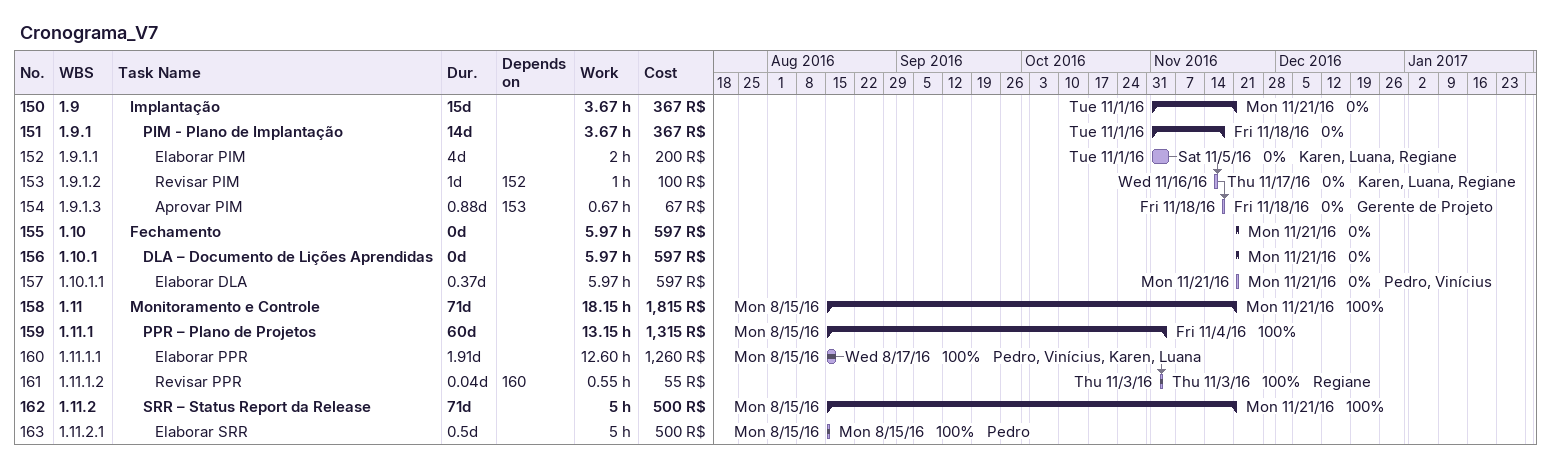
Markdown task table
Cronograma_V7

| ID | WBS | Task | Duration | Start | Finish | Predecessors | Resources | % complete | Work (h) | Cost (R$) |
|---|---|---|---|---|---|---|---|---|---|---|
| 150 | 1.9 | **Implantação** | 15d | 2016-11-01 | 2016-11-21 |  |  | 0 | 3.67 | 367 |
| 151 | 1.9.1 | **PIM - Plano de Implantação** | 14d | 2016-11-01 | 2016-11-18 |  |  | 0 | 3.67 | 367 |
| 152 | 1.9.1.1 | Elaborar PIM | 4d | 2016-11-01 | 2016-11-05 |  | Karen, Luana, Regiane | 0 | 2 | 200 |
| 153 | 1.9.1.2 | Revisar PIM | 1d | 2016-11-16 | 2016-11-17 | 152 | Karen, Luana, Regiane | 0 | 1 | 100 |
| 154 | 1.9.1.3 | Aprovar PIM | 0.88d | 2016-11-18 | 2016-11-18 | 153 | Gerente de Projeto | 0 | 0.67 | 67 |
| 155 | 1.10 | **Fechamento** | 0d | 2016-11-21 | 2016-11-21 |  |  | 0 | 5.97 | 597 |
| 156 | 1.10.1 | **DLA – Documento de Lições Aprendidas** | 0d | 2016-11-21 | 2016-11-21 |  |  | 0 | 5.97 | 597 |
| 157 | 1.10.1.1 | Elaborar DLA | 0.37d | 2016-11-21 | 2016-11-21 |  | Pedro, Vinícius | 0 | 5.97 | 597 |
| 158 | 1.11 | **Monitoramento e Controle** | 71d | 2016-08-15 | 2016-11-21 |  |  | 100 | 18.15 | 1815 |
| 159 | 1.11.1 | **PPR – Plano de Projetos** | 60d | 2016-08-15 | 2016-11-04 |  |  | 100 | 13.15 | 1315 |
| 160 | 1.11.1.1 | Elaborar PPR | 1.91d | 2016-08-15 | 2016-08-17 |  | Pedro, Vinícius, Karen, Luana | 100 | 12.60 | 1260 |
| 161 | 1.11.1.2 | Revisar PPR | 0.04d | 2016-11-03 | 2016-11-03 | 160 | Regiane | 100 | 0.55 | 55 |
| 162 | 1.11.2 | **SRR – Status Report da Release** | 71d | 2016-08-15 | 2016-11-21 |  |  | 100 | 5 | 500 |
| 163 | 1.11.2.1 | Elaborar SRR | 0.5d | 2016-08-15 | 2016-08-15 |  | Pedro | 100 | 5 | 500 |
